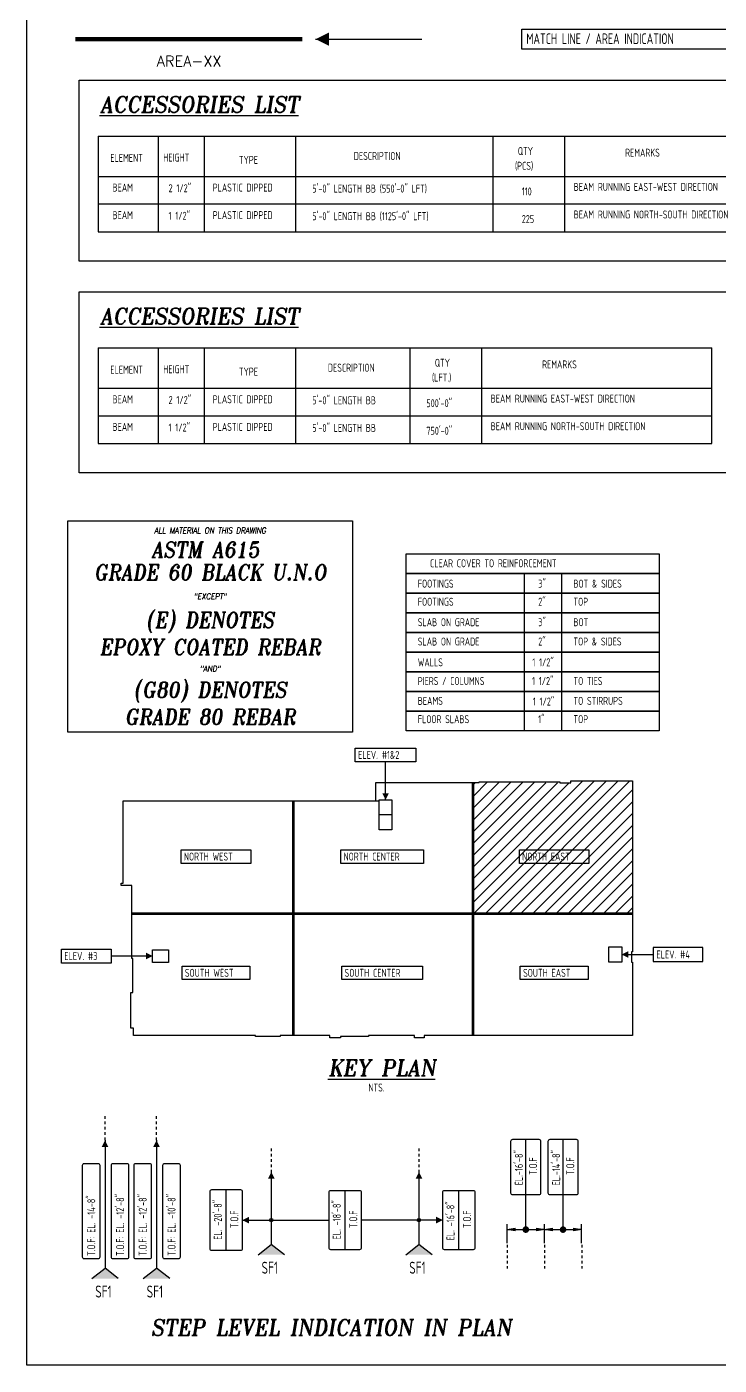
# Model space of a CAD drawing. Header units: inches. Extents: x 10095 to 38568, y -2433 to 4174.
# Drawn here: x 10648 to 11428, y -2273 to -767 of the extents above; entities that cross this region are included whole.
import ezdxf
from ezdxf.enums import TextEntityAlignment as Align

# ---------------------------------------------------------------- set-up
doc = ezdxf.new("R2010")
doc.units = ezdxf.units.IN
doc.header["$MEASUREMENT"] = 0
doc.linetypes.add('HIDDEN', pattern=[6, 3, -3])
doc.linetypes.add('PHANTOM', pattern=[2.5, 1.25, -0.25, 0.25, -0.25, 0.25, -0.25])
doc.layers.get('0').update_dxf_attribs({"linetype": 'CONTINUOUS'})
for name, color, linetype in [('0-25', 7, 'CONTINUOUS'), ('0-25TEXT', 7, 'CONTINUOUS'), ('0-35', 3, 'CONTINUOUS'), ('0-35TEXT', 3, 'CONTINUOUS'), ('0-50', 10, 'CONTINUOUS'), ('50', 1, 'CONTINUOUS'), ('DETAIL', 83, 'CONTINUOUS'), ('FOOTING MARK', 3, 'CONTINUOUS'), ('hidden', 7, 'HIDDEN'), ('MATCH LINE', 7, 'CONTINUOUS')]:
    doc.layers.add(name, color=color, linetype=linetype)
doc.styles.add('AR', font='ARCHQUIK.shx', dxfattribs={"width": 0.8})
doc.styles.add('ROMANT', font='romant')

# ---------------------------------------------------------------- blocks, each defined once
blk = doc.blocks.new('leadrblk')
blk.add_lwpolyline([(0, 0, 0, 1, 0), (1, 0, 1, 1, 0)], format="xyseb")
blk = doc.blocks.new('leadrdot')
at = {"const_width": 0.5}
blk.add_lwpolyline([(-0.25, 0, 1), (0.25, 0, 1)], format="xyb", close=True, dxfattribs=at)
blk = doc.blocks.new('_Closed')
at = {"color": 0, "linetype": 'ByBlock', "lineweight": -2}
for p, q in [((-1, 0.17), (0, 0)), ((-1, 0.17), (-1, -0.17)), ((0, 0), (-1, -0.17)), ((0, 0), (-1, 0))]:
    blk.add_line(p, q, dxfattribs=at)
blk = doc.blocks.new('*U31')
blk.add_lwpolyline([(0, -237.8), (0, 0), (320.5, 0), (320.5, -237.8)], close=True)
at = {"style": 'ROMANT', "oblique": 9, "width": 0.9}
for s, height, p in [('ALL MATERIAL ON THIS DRAWING', 6.498, (160.2, -14.2)), ('ASTM A615 ', 17.33, (160.2, -41.2)), ('GRADE 60 BLACK U.N.O', 17.328, (160.2, -66.7)), ('"EXCEPT"', 6.5, (160.2, -88.4)), ('(E) DENOTES', 17.328, (160.2, -120.3)), ('EPOXY COATED REBAR', 17.328, (160.2, -150.7)), ('"AND"', 6.5, (160.2, -169.7)), ('(G80) DENOTES', 17.328, (160.2, -198.8)), ('GRADE 80 REBAR', 17.328, (160.2, -229.2))]:
    blk.add_text(s, height=height, dxfattribs=at).set_placement(p, align=Align.CENTER)

msp = doc.modelspace()

# ---------------------------------------------------------------- hatches: boundary and pattern name
at = {"layer": '0-25TEXT'}
for points in [[(10938.70266, -2148.47898), (10923.70304, -2136.95927), (10908.70341, -2148.47898)], [(11104.94298, -2148.47898), (11089.94336, -2136.95927), (11074.94373, -2148.47898)], [(10751.45831, -2175.29862), (10736.45869, -2163.77891), (10721.45906, -2175.29862)], [(10809.37799, -2175.29862), (10794.37837, -2163.77891), (10779.37874, -2175.29862)]]:
    msp.add_hatch(color=256, dxfattribs=at).paths.add_polyline_path(points)
at = {"layer": '50'}
h = msp.add_hatch(dxfattribs=at)
h.set_pattern_fill('ANSI31', color=256, scale=75)
h.set_pattern_definition([(45, (8833.2185, -808.426), (-6.629126, 6.629126), [])])
h.paths.add_polyline_path([(11330.47326, -1764.73924), (11330.47326, -1615.51834), (11260.79262, -1615.51834), (11260.79262, -1617.67834), (11248.5747, -1617.67834), (11157.67542, -1616.59834), (11157.67542, -1617.13888), (11150.8347, -1617.13888), (11150.8347, -1764.73924)])
h.paths.add_polyline_path([(11203.85562, -1707.37746), (11280.60389, -1707.37746), (11280.60389, -1693.87746), (11203.85562, -1693.87746)], flags=24)

# ---------------------------------------------------------------- linework, layer by layer
for p, q in [((10728.62663, -890.20588), (11512.18872, -890.20588)), ((10728.62663, -1128.38782), (11419.51605, -1128.38782))]:
    msp.add_line(p, q)
for points in [[(10707.50539, -827.18739), (11535.60894, -827.18739), (11535.60894, -1030.74255), (10707.50539, -1030.74255)], [(10707.50539, -1065.36933), (11443.15431, -1065.36933), (11443.15431, -1268.92449), (10707.50539, -1268.92449)]]:
    msp.add_lwpolyline(points, close=True)
for points in [[(10728.62663, -890.20588), (10728.62663, -997.90741), (11512.18872, -997.90741), (11512.18872, -890.20588)], [(10796.23599, -891.40199), (10796.23599, -997.90741)], [(10847.99516, -890.20588), (10847.99516, -997.90741)], [(10951.08964, -890.20588), (10951.08964, -997.90741)], [(11172.91159, -890.20588), (11172.91159, -997.90741)], [(11253.68698, -890.20588), (11253.68698, -997.90741)], [(11512.18872, -935.82012), (10728.62663, -935.82012)], [(11512.18872, -966.86376), (10728.62663, -966.86376)], [(10728.62663, -1128.38782), (10728.62663, -1236.08935), (11419.51605, -1236.08935), (11419.51605, -1128.38782)], [(10847.99516, -1128.38782), (10847.99516, -1236.08935)], [(10951.08964, -1128.38782), (10951.08964, -1236.08935)], [(11079.4516, -1128.38782), (11079.4516, -1236.08935)], [(11160.22699, -1128.38782), (11160.22699, -1236.08935)], [(10796.23599, -1129.58393), (10796.23599, -1236.08935)], [(11419.51605, -1174.00206), (10728.62663, -1174.00206)], [(11419.51605, -1205.04571), (10728.62663, -1205.04571)]]:
    msp.add_lwpolyline(points)
at = {"layer": '0-25TEXT'}
for p, q in [((10908.70341, -2148.47898), (10923.70304, -2136.95927)), ((10938.70266, -2148.47898), (10923.70304, -2136.95927)), ((11074.94373, -2148.47898), (11089.94336, -2136.95927)), ((11104.94298, -2148.47898), (11089.94336, -2136.95927)), ((10721.45906, -2175.29862), (10736.45869, -2163.77891)), ((10751.45831, -2175.29862), (10736.45869, -2163.77891)), ((10779.37874, -2175.29862), (10794.37837, -2163.77891)), ((10809.37799, -2175.29862), (10794.37837, -2163.77891))]:
    msp.add_line(p, q, dxfattribs=at)
for points in [[(10973.4895, -781.09377), (11093.10943, -781.09377)], [(11052.31142, -1636.8402), (11052.31142, -1594.18391)], [(10790.1147, -1812.56388), (10743.45852, -1812.56388)], [(11318.23362, -1810.79283), (11353.67627, -1810.79283)], [(10736.45869, -2019.82891), (10736.45869, -2163.77891)], [(10794.37837, -2019.82891), (10794.37837, -2163.77891)], [(10923.70304, -2055.46367), (10923.70304, -2136.95927)], [(11089.94336, -2055.46367), (11089.94336, -2136.95927)], [(11210.16796, -2120.26195), (11210.27155, -2081.3153)], [(11252.08828, -2120.26195), (11252.19187, -2081.3153)], [(10891.05215, -2109.56964), (10988.68487, -2109.56964)], [(11116.70448, -2109.56964), (11024.96153, -2109.56964)]]:
    msp.add_lwpolyline(points, dxfattribs=at)
at = {"layer": '0-25TEXT', "const_width": 3.69864}
for points in [[(11208.31864, -2120.26195, 1), (11212.01727, -2120.26195, 1)], [(11250.23896, -2120.26195, 1), (11253.93759, -2120.26195, 1)]]:
    msp.add_lwpolyline(points, format="xyb", close=True, dxfattribs=at)
at = {"layer": '0-35', "color": 1}
for p, q in [((11208.28251, -1382.35417), (11208.28251, -1559.17583)), ((11250.44855, -1382.35417), (11250.44855, -1559.17583))]:
    msp.add_line(p, q, dxfattribs=at)
msp.add_lwpolyline([(11075.50296, -1360.25147), (11360.29494, -1360.25147), (11360.29494, -1559.17583), (11075.50296, -1559.17583)], close=True, dxfattribs=at)
for points in [[(11075.50296, -1382.35417), (11360.29494, -1382.35417)], [(11360.29494, -1382.35417), (11075.50296, -1382.35417)], [(11075.50296, -1404.45688), (11360.29494, -1404.45688)], [(11360.29494, -1404.45688), (11075.50296, -1404.45688)], [(11075.50296, -1426.55959), (11360.29494, -1426.55959)], [(11360.29494, -1426.55959), (11075.50296, -1426.55959)], [(11075.50296, -1448.66229), (11360.29494, -1448.66229)], [(11360.29494, -1448.66229), (11075.50296, -1448.66229)], [(11075.50296, -1470.765), (11360.29494, -1470.765)], [(11360.29494, -1470.765), (11075.50296, -1470.765)], [(11360.29494, -1492.86771), (11075.50296, -1492.86771)], [(11075.50296, -1492.86771), (11360.29494, -1492.86771)], [(11075.50296, -1514.97041), (11360.29494, -1514.97041)], [(11360.29494, -1514.97041), (11075.50296, -1514.97041)], [(11075.50296, -1537.07312), (11360.29494, -1537.07312)], [(11360.29494, -1537.07312), (11075.50296, -1537.07312)]]:
    msp.add_lwpolyline(points, dxfattribs=at)
at = {"layer": '0-35'}
for points in [[(10767.61452, -1853.42724), (10767.61452, -1815.23766), (10766.53661, -1815.23766), (10766.53661, -1733.1891), (10754.65452, -1733.1891), (10754.65452, -1730.39376), (10756.77533, -1730.39376), (10756.77533, -1638.0196), (11041.39506, -1638.0196), (11041.39506, -1617.13888), (11157.67542, -1617.13888), (11157.67542, -1616.59834), (11248.5747, -1616.59834), (11248.5747, -1617.67834), (11260.79262, -1617.67834), (11260.79262, -1615.51834), (11330.47326, -1615.51834), (11330.47326, -1807.736), (11329.22434, -1807.736), (11329.22434, -1819.25838), (11330.45835, -1819.25838), (11330.45835, -1901.80042), (11095.75362, -1901.80042), (11095.75362, -1904.5987), (11084.77434, -1904.5987), (11084.77434, -1901.80042), (11033.08404, -1901.80042), (11033.08404, -1903.16003), (11001.64974, -1903.16003), (11001.64974, -1904.68709), (10989.75052, -1904.68709), (10989.75052, -1901.93803), (10933.54326, -1901.93803), (10933.54326, -1903.10484), (10905.70231, -1903.10484), (10905.70231, -1901.91855), (10768.69452, -1901.91855), (10768.69452, -1893.55691), (10765.63542, -1893.55691), (10765.63542, -1853.42724)], [(11059.47836, -1670.56569), (11045.14449, -1670.56569), (11045.14449, -1636.8402), (11059.47836, -1636.8402)], [(10790.1147, -1805.4196), (10807.75599, -1805.4196), (10807.75599, -1819.70816), (10790.1147, -1819.70816)], [(11318.23362, -1819.54197), (11303.55901, -1819.54197), (11303.55901, -1802.0437), (11318.23362, -1802.0437)]]:
    msp.add_lwpolyline(points, close=True, dxfattribs=at)
for points in [[(11041.39506, -1638.0196), (11045.14449, -1638.0196)], [(11059.47836, -1653.70295), (11045.14449, -1653.70295)]]:
    msp.add_lwpolyline(points, dxfattribs=at)
at = {"layer": '0-35TEXT'}
msp.add_lwpolyline([(10648.36485, 283.49724), (12743.78018, 283.49724), (12743.78018, -2272.82815), (10648.36485, -2272.82815)], close=True, dxfattribs=at)
at = {"layer": '0-50'}
for p, q in [((11189.2078, -2135.55544), (11189.2078, -2114.26195)), ((11198.2078, -2120.26195), (11222.12812, -2120.26195)), ((11231.12812, -2135.55544), (11231.12812, -2114.26195)), ((11231.12812, -2135.55544), (11231.12812, -2114.26195)), ((11240.12812, -2120.26195), (11264.04844, -2120.26195)), ((11273.04844, -2135.55544), (11273.04844, -2114.26195))]:
    msp.add_line(p, q, dxfattribs=at)
msp.add_lwpolyline([(11205.69124, -769.74648), (11465.13191, -769.74648), (11465.13191, -792.44106), (11205.69124, -792.44106)], close=True, dxfattribs=at)
for points in [[(10711.18944, -2151.20076), (10711.18944, -2047.84732, -0.4142135624), (10713.18944, -2045.84732), (10728.55042, -2045.84732, -0.4142135624), (10730.55042, -2047.84732), (10730.55042, -2151.20076, -0.4142135624), (10728.55042, -2153.20076), (10713.18944, -2153.20076, -0.4142135624)], [(10743.71623, -2151.20076), (10743.71623, -2047.84732, -0.4142135624), (10745.71623, -2045.84732), (10761.07722, -2045.84732, -0.4142135624), (10763.07722, -2047.84732), (10763.07722, -2151.20076, -0.4142135624), (10761.07722, -2153.20076), (10745.71623, -2153.20076, -0.4142135624)], [(10769.10912, -2151.20076), (10769.10912, -2047.84732, -0.4142135624), (10771.10912, -2045.84732), (10786.4701, -2045.84732, -0.4142135624), (10788.4701, -2047.84732), (10788.4701, -2151.20076, -0.4142135624), (10786.4701, -2153.20076), (10771.10912, -2153.20076, -0.4142135624)], [(10801.63591, -2151.20076), (10801.63591, -2047.84732, -0.4142135624), (10803.63591, -2045.84732), (10818.9969, -2045.84732, -0.4142135624), (10820.9969, -2047.84732), (10820.9969, -2151.20076, -0.4142135624), (10818.9969, -2153.20076), (10803.63591, -2153.20076, -0.4142135624)]]:
    msp.add_lwpolyline(points, format="xyb", close=True, dxfattribs=at)
at = {"layer": '50'}
for points in [[(11018.23799, -1594.18391), (11018.23799, -1578.57356), (11086.38486, -1578.57356), (11086.38486, -1594.18391)], [(10822.15587, -1708.27746), (10822.15587, -1692.97746), (10900.45587, -1692.97746), (10900.45587, -1708.27746)], [(11001.90666, -1708.27746), (11001.90666, -1692.97746), (11095.10321, -1692.97746), (11095.10321, -1708.27746)], [(11202.95562, -1708.27746), (11202.95562, -1692.97746), (11281.25562, -1692.97746), (11281.25562, -1708.27746)], [(10687.50334, -1820.52423), (10687.50334, -1804.60354), (10743.45852, -1804.60354), (10743.45852, -1820.52423)], [(11409.63145, -1818.75318), (11409.63145, -1802.83249), (11353.67627, -1802.83249), (11353.67627, -1818.75318)], [(10823.27311, -1839.07038), (10823.27311, -1823.77038), (10899.33863, -1823.77038), (10899.33863, -1839.07038)], [(11003.0239, -1839.07038), (11003.0239, -1823.77038), (11093.98597, -1823.77038), (11093.98597, -1839.07038)], [(11093.98597, -1839.07038), (11003.0239, -1839.07038), (11003.0239, -1823.77038), (11093.98597, -1823.77038)], [(11203.94872, -1839.07038), (11203.94872, -1823.77038), (11280.26251, -1823.77038), (11280.26251, -1839.07038)]]:
    msp.add_lwpolyline(points, close=True, dxfattribs=at)
at = {"layer": 'FOOTING MARK', "color": 1}
for p, q in [((11210.27155, -2081.3153), (11210.27155, -2018.65635)), ((11252.29547, -2081.3153), (11252.29547, -2018.65635)), ((10872.91382, -2143.89912), (10872.91382, -2075.24016)), ((11006.8232, -2142.89912), (11006.8232, -2076.24016)), ((11134.84281, -2142.89912), (11134.84281, -2076.24016))]:
    msp.add_line(p, q, dxfattribs=at)
for points in [[(11193.43975, -2079.3153), (11193.43975, -2020.65635, -0.4142135624), (11195.43975, -2018.65635), (11224.89616, -2018.65635, -0.4142135624), (11226.89616, -2020.65635), (11226.89616, -2079.3153, -0.4142135624), (11224.89616, -2081.3153), (11195.43975, -2081.3153, -0.4142135624)], [(11235.46366, -2079.3153), (11235.46366, -2020.65635, -0.4142135624), (11237.46366, -2018.65635), (11266.92008, -2018.65635, -0.4142135624), (11268.92008, -2020.65635), (11268.92008, -2079.3153, -0.4142135624), (11266.92008, -2081.3153), (11237.46366, -2081.3153, -0.4142135624)], [(10854.77549, -2141.89912), (10854.77549, -2077.24016, -0.4142135624), (10856.77549, -2075.24016), (10889.05215, -2075.24016, -0.4142135624), (10891.05215, -2077.24016), (10891.05215, -2141.89912, -0.4142135624), (10889.05215, -2143.89912), (10856.77549, -2143.89912, -0.4142135624)], [(10988.68487, -2140.89912), (10988.68487, -2078.24016, -0.4142135624), (10990.68487, -2076.24016), (11022.96153, -2076.24016, -0.4142135624), (11024.96153, -2078.24016), (11024.96153, -2140.89912, -0.4142135624), (11022.96153, -2142.89912), (10990.68487, -2142.89912, -0.4142135624)], [(11116.70448, -2140.89912), (11116.70448, -2078.24016, -0.4142135624), (11118.70448, -2076.24016), (11150.98114, -2076.24016, -0.4142135624), (11152.98114, -2078.24016), (11152.98114, -2140.89912, -0.4142135624), (11150.98114, -2142.89912), (11118.70448, -2142.89912, -0.4142135624)]]:
    msp.add_lwpolyline(points, format="xyb", close=True, dxfattribs=at)
at = {"layer": 'hidden'}
for p, q in [((10736.45869, -2019.82891), (10736.45869, -1990.42078)), ((10794.37837, -2019.82891), (10794.37837, -1990.42078)), ((10923.70304, -2029.17375), (10923.70304, -2055.46367)), ((11089.94336, -2029.17375), (11089.94336, -2055.46367)), ((11189.2078, -2137.55544), (11189.2078, -2163.84535)), ((11231.12812, -2137.55544), (11231.12812, -2163.84535)), ((11273.12844, -2137.55544), (11273.12844, -2163.84535))]:
    msp.add_line(p, q, dxfattribs=at)
at = {"layer": 'MATCH LINE', "linetype": 'PHANTOM', "ltscale": 10}
for points, const_width in [([(10958.63648, -781.09377), (10702.9576, -781.09377)], 5), ([(11150.8347, -1617.13888), (11150.8347, -1901.80042)], 3), ([(10948.51506, -1638.0196), (10948.51506, -1901.93803)], 3), ([(10766.53661, -1764.73924), (11330.47326, -1764.73924)], 3)]:
    msp.add_lwpolyline(points, dxfattribs=dict(at, const_width=const_width))

# ---------------------------------------------------------------- block references
at = {"layer": '0-25'}
msp.add_blockref('*U31', (10694.59245, -1322.84134), dxfattribs=at)
at = {"layer": '0-25TEXT'}
for p, xscale, yscale, zscale in [((10973.4895, -781.09377), 14.99716535433071, 6.001889763779527, 2), ((10790.1147, -1812.56388), -7.498582677165357, 3.000944881889763, 4), ((11318.23362, -1810.79283), 7.498582677165357, 3.000944881889763, 4)]:
    msp.add_blockref('leadrblk', p, dxfattribs=dict(at, xscale=xscale, yscale=yscale, zscale=zscale))
for name, p, xscale, yscale, zscale, rotation in [('leadrblk', (11052.31142, -1636.8402), -7.498582677165357, 3.000944881889763, 4, 270), ('leadrdot', (10923.70304, -2109.56964), -7.498582677166293, 7.400000000001455, 7.4, 179.9999953943104), ('leadrdot', (11089.94336, -2109.56964), -7.498582677166293, 7.400000000001455, 7.4, 179.9999953943104)]:
    msp.add_blockref(name, p, dxfattribs=dict(at, xscale=xscale, yscale=yscale, zscale=zscale, rotation=rotation))
at = {"layer": '0-25TEXT', "yscale": 3.000944881889763}
for p, xscale, rotation in [((10736.45869, -2019.82891), 7.498582677165356, 270), ((10794.37837, -2019.82891), 7.498582677165356, 270), ((10923.70304, -2055.46367), 7.498582677165356, 270), ((11089.94336, -2055.46367), 7.498582677165356, 270), ((10891.05215, -2109.56964), 7.498582677165356, 4.605703438498847e-06), ((11116.70448, -2109.56964), -7.498582677165356, 359.9999953942964)]:
    msp.add_blockref('leadrblk', p, dxfattribs=dict(at, xscale=xscale, rotation=rotation))
at = {"layer": '0-50', "xscale": 9, "yscale": 9, "zscale": 9, "rotation": 180}
for p in [(11189.2078, -2120.26195), (11231.12812, -2120.26195)]:
    msp.add_blockref('_Closed', p, dxfattribs=at)
at = {"layer": '0-50', "xscale": 9, "yscale": 9, "zscale": 9}
for p in [(11231.12812, -2120.26195), (11273.04844, -2120.26195)]:
    msp.add_blockref('_Closed', p, dxfattribs=at)

# ---------------------------------------------------------------- texts
at = {"color": 7, "linetype": 'Continuous', "style": 'ROMANT'}
msp.add_text('AREA-XX', height=12, dxfattribs=at).set_placement((10831.20142, -811.84844), align=Align.CENTER)
at = {"linetype": 'Continuous', "style": 'ROMANT', "oblique": 9, "width": 0.95}
for p in [(10730.75293, -863.47253), (10730.75293, -1101.65447)]:
    msp.add_text('%%UACCESSORIES LIST', height=18, dxfattribs=at).set_placement(p)
at = {"color": 7, "linetype": 'Continuous', "style": 'ROMANT', "oblique": 9, "width": 0.95}
msp.add_text('%%UKEY PLAN', height=18, dxfattribs=at).set_placement((11048.30028, -1947.38765), align=Align.CENTER)
msp.add_text('STEP LEVEL INDICATION IN PLAN', height=18, dxfattribs=at).set_placement((10788.15376, -2239.42416))
at = {"layer": '0-35TEXT', "style": 'AR', "width": 0.8}
for s, height, p in [('MATCH LINE / AREA INDICATION', 12, (11210.83412, -786.60909)), ('QTY', 8.999775, (11201.23592, -911.4531)), ('ELEMENT', 8.999775, (10742.43995, -919.17271)), ('HEIGHT', 8.999775, (10802.00911, -918.77416)), ('TYPE', 8.999775, (10887.15454, -921.43207)), ('DESCRIPTION', 8.999775, (11016.54085, -917.00227)), ('(PCS)', 8.999775, (11197.98332, -928.08018)), ('REMARKS', 8.999775, (11321.9988, -913.28729)), ('2 1/2"', 8.999775, (10808.05416, -953.25873)), ('PLASTIC DIPPED', 8.999775, (10857.7374, -952.54687)), ('5\'-0" LENGTH BB (550\'-0" LFT)', 8.999775, (10969.82394, -953.69379)), ('110', 8.999775, (11205.61864, -956.92905)), ('BEAM RUNNING EAST-WEST DIRECTION', 8.999775, (11264.10432, -951.77968)), ('1 1/2"', 8.999775, (10808.05416, -984.30237)), ('PLASTIC DIPPED', 8.999775, (10857.7374, -983.59051)), ('5\'-0" LENGTH BB (1125\'-0" LFT)', 8.999775, (10969.82394, -984.73743)), ('BEAM RUNNING NORTH-SOUTH DIRECTION', 8.999775, (11264.10432, -982.82332)), ('225', 8.999775, (11205.61864, -987.97269)), ('QTY', 8.999775, (11107.77593, -1149.63505)), ('REMARKS', 8.999775, (11228.53881, -1151.46923)), ('ELEMENT', 8.999775, (10742.43995, -1157.35465)), ('HEIGHT', 8.999775, (10802.00911, -1156.9561)), ('TYPE', 8.999775, (10887.15454, -1159.61401)), ('DESCRIPTION', 8.999775, (10987.37606, -1155.18421)), ('(LFT.)', 8.999775, (11104.52333, -1166.26212)), ('2 1/2"', 8.999775, (10808.05416, -1191.44067)), ('PLASTIC DIPPED', 8.999775, (10857.7374, -1190.72881)), ('5\'-0" LENGTH BB', 8.999775, (10969.82394, -1191.87573)), ('500\'-0"', 8.999775, (11098.23904, -1195.11099)), ('BEAM RUNNING EAST-WEST DIRECTION', 8.999775, (11170.64432, -1189.96162)), ('1 1/2"', 8.999775, (10808.05416, -1222.48432)), ('PLASTIC DIPPED', 8.999775, (10857.7374, -1221.77245)), ('5\'-0" LENGTH BB', 8.999775, (10969.82394, -1222.91937)), ('750\'-0"', 8.999775, (11098.23904, -1226.15464)), ('BEAM RUNNING NORTH-SOUTH DIRECTION', 8.999775, (11170.64432, -1221.00526)), ('CLEAR COVER TO REINFORCEMENT', 9, (11102.3627, -1375.19547)), ('FOOTINGS', 9, (11088.58587, -1398.11013)), ('3"', 9, (11224.17077, -1398.11013)), ('BOT & SIDES', 9, (11263.83825, -1398.11013)), ('FOOTINGS', 9, (11088.58587, -1418.45932)), ('2"', 9, (11224.17077, -1418.45932)), ('TOP', 9, (11263.83825, -1418.45932)), ('SLAB ON GRADE', 9, (11088.58587, -1441.48703)), ('3"', 9, (11224.17077, -1441.48703)), ('BOT', 9, (11263.83825, -1441.48703)), ('SLAB ON GRADE', 9, (11088.58587, -1463.21186)), ('2"', 9, (11224.17077, -1463.21186)), ('TOP & SIDES', 9, (11263.83825, -1463.21186)), ('WALLS', 9, (11088.58587, -1486.6011)), ('1 1/2"', 9, (11217.56301, -1486.6011)), ('PIERS / COLUMNS', 9, (11088.58587, -1507.6381)), ('1 1/2"', 9, (11217.24718, -1507.6381)), ('TO TIES', 9, (11263.83825, -1507.6381)), ('1 1/2"', 9, (11218.11872, -1530.73504)), ('BEAMS', 9, (11088.58587, -1529.97799)), ('TO STIRRUPS', 9, (11263.83825, -1529.97799)), ('FLOOR SLABS', 9, (11088.58587, -1550.58069)), ('1"', 9, (11224.17077, -1550.58069)), ('TOP', 9, (11263.83825, -1550.58069)), ('ELEV. #1&2', 9, (11021.38799, -1590.72356)), ('NORTH WEST', 9, (10825.30587, -1705.12746)), ('NORTH CENTER', 9, (11005.05666, -1705.12746)), ('NORTH EAST', 9, (11206.10562, -1705.12746)), ('ELEV. #4', 9, (11357.30673, -1815.29283)), ('ELEV. #3', 9, (10690.65334, -1817.06388)), ('SOUTH WEST', 9, (10826.42311, -1835.92038)), ('SOUTH CENTER', 9, (11006.1739, -1835.92038)), ('SOUTH EAST', 9, (11207.09872, -1835.92038)), ('NTS.', 9, (11032.94173, -1964.93591)), ('SF1', 13.499662, (10912.70235, -2169.88623)), ('SF1', 13.499662, (11078.94267, -2169.88623)), ('SF1', 13.499662, (10725.458, -2196.70588)), ('SF1', 13.499662, (10783.37768, -2196.70588))]:
    msp.add_text(s, height=height, dxfattribs=at).set_placement(p)
at = {"layer": '0-35TEXT', "char_height": 8.999775, "width": 116.5532141, "attachment_point": 1, "style": 'AR'}
for insert in [(10744.93627, -943.55282), (10744.93627, -974.59647), (10744.93627, -1181.73477), (10744.93627, -1212.77841)]:
    msp.add_mtext('BEAM', dxfattribs=dict(at, insert=insert))
at = {"layer": 'DETAIL', "style": 'AR', "width": 0.8}
for s, p in [('T.O.F: EL. -14-8"', (10725.48837, -2149.90787)), ('T.O.F: EL. -12\'-8"', (10758.01517, -2149.90787)), ('T.O.F: EL. -12\'-8"', (10783.40805, -2149.90787)), ('T.O.F: EL. -10\'-8"', (10815.93485, -2149.90787))]:
    msp.add_text(s, height=8.999775, rotation=90, dxfattribs=at).set_placement(p)
at = {"layer": 'FOOTING MARK', "style": 'AR', "width": 0.8}
for s, p in [('EL.-16\'-8"', (11206.8537, -2050.67434)), ('T.O.F', (11222.6984, -2048.74674)), ('EL.-14\'-8"', (11248.87761, -2050.67434)), ('T.O.F', (11264.72232, -2048.74674)), ('EL. -20\'-8"', (10867.98478, -2109.25816)), ('EL. -18\'-8"', (11001.89416, -2109.25816)), ('EL. -16\'-8"', (11129.91377, -2110.44112)), ('T.O.F', (10886.54936, -2108.64157)), ('T.O.F', (11020.45874, -2108.64157)), ('T.O.F', (11148.47835, -2108.64157))]:
    msp.add_text(s, height=8.999775, rotation=90, dxfattribs=at).set_placement(p, align=Align.CENTER)

doc.saveas('drawing.dxf')
